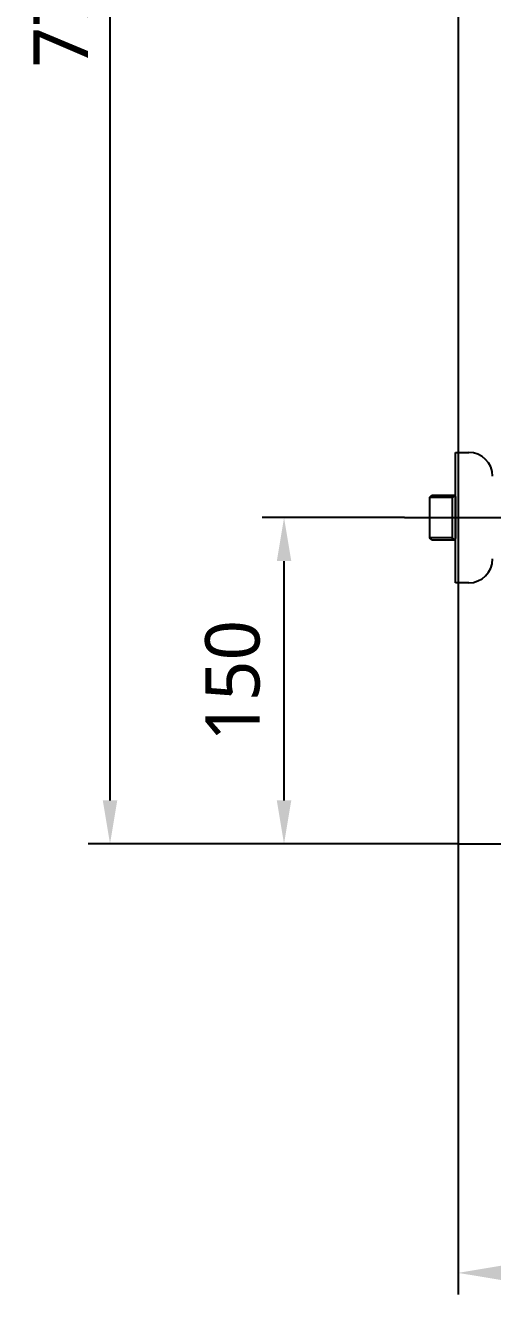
# Model space of a CAD drawing. Extents: x 498 to 2697, y -46 to 2222.
# Drawn here: x 498 to 713, y -46 to 538 of the extents above; entities that cross this region are included whole.
import ezdxf

# ---------------------------------------------------------------- set-up
doc = ezdxf.new("R2010")
doc.units = 0
doc.header["$LTSCALE"] = 20
doc.header["$MEASUREMENT"] = 0
doc.layers.get('0').update_dxf_attribs({"linetype": 'CONTINUOUS'})
doc.layers.get('DEFPOINTS').update_dxf_attribs({"linetype": 'CONTINUOUS'})
for name, color, linetype in [('1', 1, 'CONTINUOUS'), ('3', 3, 'CONTINUOUS'), ('4', 4, 'CONTINUOUS'), ('6', 6, 'CONTINUOUS')]:
    doc.layers.add(name, color=color, linetype=linetype)
doc.styles.get("Standard").update_dxf_attribs({"font": 'NanumGothic.ttf'})
doc.dimstyles.get("Standard").update_dxf_attribs({"dimtxt": 2.5, "dimasz": 2, "dimexe": 2, "dimexo": 1, "dimgap": 1.5, "dimtad": 1, "dimdec": 0, "dimlfac": 10, "dimrnd": 0.5, "dimzin": 0, "dimdsep": 46, "dimtxsty": 'Standard', "dimcen": 0, "dimclrd": 7, "dimclrt": 2, "dimadec": 0, "dimazin": 0, "dimtfac": 1, "dimtdec": 0, "dimtofl": 0, "dimtmove": 0, "dimatfit": 3, "dimfxl": 0, "dimtolj": 1, "dimtzin": 0, "dimarcsym": 0})

# ---------------------------------------------------------------- blocks, each defined once
blk = doc.blocks.new('*D4')
at = {"layer": '1', "color": 3, "lineweight": -2}
for p, q in [((672.09, 311.21), (606.75, 311.21)), ((616.75, 181.21), (616.75, 291.21)), ((696.75, 161.21), (606.75, 161.21))]:
    blk.add_line(p, q, dxfattribs=at)
at = {"layer": '1', "color": 3}
for points in [[(613.42, 291.21), (620.09, 291.21), (616.75, 311.21)], [(613.42, 181.21), (620.09, 181.21), (616.75, 161.21)]]:
    blk.add_solid(points, dxfattribs=at)
at = {"layer": 'DEFPOINTS', "color": 0}
for p in [(616.75, 311.21), (672.09, 311.21), (696.75, 161.21)]:
    blk.add_point(p, dxfattribs=at)
at = {"layer": '1', "color": 2, "insert": (593.18, 236.21), "char_height": 25, "attachment_point": 5, "rotation": 90}
blk.add_mtext('\\A1;150', dxfattribs=at)
blk = doc.blocks.new('*D3')
at = {"layer": '3', "color": 3, "lineweight": -2}
for p, q in [((771.94, 931.05), (526.75, 931.05)), ((536.75, 181.21), (536.75, 911.05)), ((651.75, 161.21), (526.75, 161.21))]:
    blk.add_line(p, q, dxfattribs=at)
at = {"layer": '3', "color": 3}
for points in [[(533.42, 911.05), (540.09, 911.05), (536.75, 931.05)], [(533.42, 181.21), (540.09, 181.21), (536.75, 161.21)]]:
    blk.add_solid(points, dxfattribs=at)
at = {"layer": 'DEFPOINTS', "color": 0}
for p in [(536.75, 931.05), (771.94, 931.05), (651.75, 161.21)]:
    blk.add_point(p, dxfattribs=at)
at = {"layer": '3', "color": 2, "insert": (514.25, 546.13), "char_height": 25, "attachment_point": 5, "rotation": 90}
blk.add_mtext('\\A1;770', dxfattribs=at)
blk = doc.blocks.new('*D5')
at = {"color": 3, "lineweight": -2}
for p, q in [((696.75, 161.21), (696.75, -46.07)), ((1001.75, 88.68), (1001.75, -46.07)), ((716.75, -36.07), (981.75, -36.07))]:
    blk.add_line(p, q, dxfattribs=at)
at = {"color": 3}
for points in [[(716.75, -32.73), (716.75, -39.4), (696.75, -36.07)], [(981.75, -32.73), (981.75, -39.4), (1001.75, -36.07)]]:
    blk.add_solid(points, dxfattribs=at)
at = {"layer": 'DEFPOINTS', "color": 0}
for p in [(696.75, 161.21), (1001.75, 88.68), (1001.75, -36.07)]:
    blk.add_point(p, dxfattribs=at)
at = {"color": 2, "insert": (849.25, -13.57), "char_height": 25, "attachment_point": 5}
blk.add_mtext('\\A1;305', dxfattribs=at)

msp = doc.modelspace()

# ---------------------------------------------------------------- linework, layer by layer
at = {"layer": '1'}
msp.add_line((672.09414, 311.21338), (823.63605, 311.21338), dxfattribs=at)
at = {"layer": '4'}
for p, q in [((695.62968, 281.21338), (695.62968, 341.21338)), ((695.62968, 341.21338), (701.62968, 341.21338)), ((683.62968, 320.46338), (684.62968, 321.46338)), ((684.62968, 321.46338), (695.62968, 321.46338)), ((694.12968, 320.46338), (695.12968, 321.46338)), ((694.12968, 300.96338), (694.12968, 321.46338)), ((694.12968, 320.46338), (683.62968, 320.46338)), ((683.75396, 301.96338), (683.75396, 320.46338)), ((695.62968, 320.84642), (695.62968, 301.58099)), ((684.62968, 300.96338), (683.62968, 301.96338)), ((694.12968, 301.96338), (683.62968, 301.96338)), ((684.62968, 300.96338), (695.62968, 300.96338)), ((695.12968, 300.96338), (694.12968, 301.96338)), ((701.62968, 281.21338), (695.62968, 281.21338))]:
    msp.add_line(p, q, dxfattribs=at)
for centre, start, end in [((701.62968, 330.21338), 0, 90), ((701.62968, 292.21338), 270, 0)]:
    msp.add_arc(centre, 11, start, end, dxfattribs=at)
at = {"layer": '6'}
msp.add_lwpolyline([(2696.75396, 2083.43982), (696.75396, 2083.43982), (696.75396, 161.21338), (2492.30899, 161.21338), (2492.30899, 1161.21338)], dxfattribs=at)

# ---------------------------------------------------------------- dimensions: what is measured, and where the dimension line sits
dim = msp.add_linear_dim(base=(1001.75396, -36.06703), p1=(696.75396, 161.21338), p2=(1001.75396, 88.6773), dimstyle='Standard', override={"dimtxt": 25, "dimasz": 20, "dimexe": 10, "dimexo": 0, "dimgap": 10, "dimdec": 4, "dimlfac": 1, "dimzin": 8, "dimclrd": 3, "dimclre": 3, "dimtdec": 4, "dimarcsym": 1})
dim.commit()
dim.dimension.update_dxf_attribs({"geometry": '*D5', "text_midpoint": (849.25396, -13.56703)})
at = {"layer": '1'}
dim = msp.add_linear_dim(base=(616.75396, 311.21338), p1=(696.75396, 161.21338), p2=(672.09414, 311.21338), angle=90, dimstyle='Standard', override={"dimtxt": 25, "dimasz": 20, "dimexe": 10, "dimexo": 0, "dimgap": 10, "dimdec": 4, "dimlfac": 1, "dimzin": 8, "dimclrd": 3, "dimclre": 3, "dimtdec": 4, "dimarcsym": 1}, dxfattribs=at)
dim.commit()
dim.dimension.update_dxf_attribs({"geometry": '*D4', "text_midpoint": (593.181, 236.21338)})
at = {"layer": '3'}
dim = msp.add_linear_dim(base=(536.75396, 931.04926), p1=(651.75396, 161.21338), p2=(771.94258, 931.04926), angle=90, dimstyle='Standard', override={"dimtxt": 25, "dimasz": 20, "dimexe": 10, "dimexo": 0, "dimgap": 10, "dimdec": 4, "dimlfac": 1, "dimzin": 8, "dimclrd": 3, "dimclre": 3, "dimtdec": 4, "dimarcsym": 1}, dxfattribs=at)
dim.commit()
dim.dimension.update_dxf_attribs({"geometry": '*D3', "text_midpoint": (514.25396, 546.13132)})

doc.saveas('drawing.dxf')
